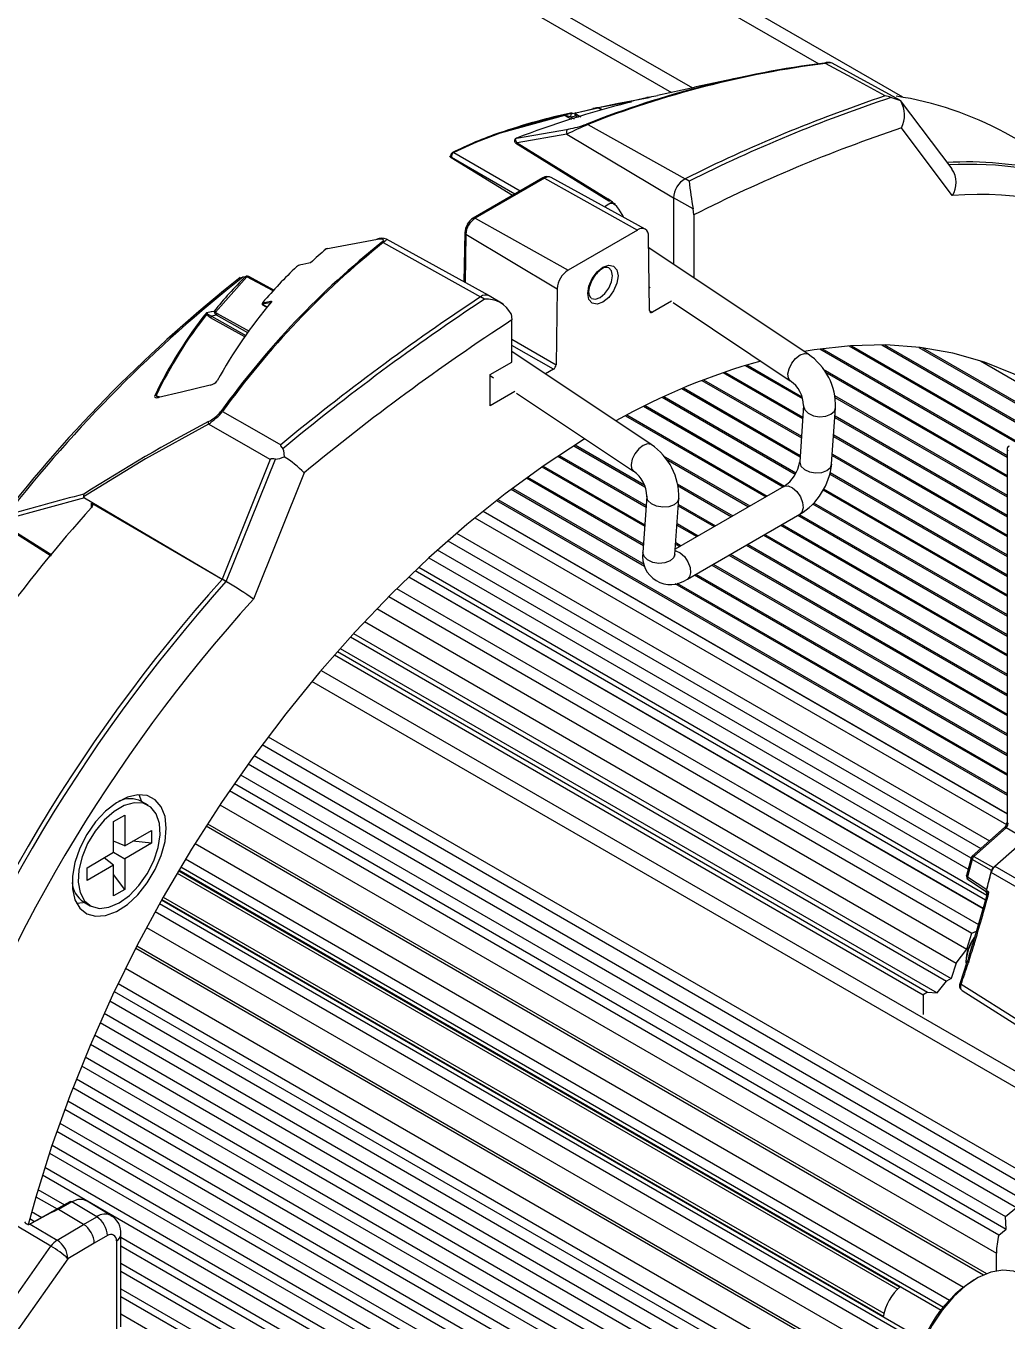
# Model space of a CAD drawing. Extents: x 6 to 134, y 1 to 99.
# Drawn here: x 29.47 to 33.3, y 72.16 to 77.21 of the extents above; entities that cross this region are included whole.
import ezdxf

# ---------------------------------------------------------------- set-up
doc = ezdxf.new("R2010")
doc.units = 0
doc.header["$MEASUREMENT"] = 0
doc.layers.add('OBJECT', color=7, linetype='CONTINUOUS')

msp = doc.modelspace()

# ---------------------------------------------------------------- linework, layer by layer
at = {"layer": 'OBJECT'}
for p, q in [((22.5858, 82.8228), (32.5613, 77.0641)), ((32.8891, 76.934), (22.6573, 82.8407)), ((22.1724, 82.6191), (31.9868, 76.9533)), ((22.2589, 82.6341), (32.0689, 76.9709)), ((32.8772, 76.9234), (32.6136, 77.0676)), ((32.2734, 77.0149), (32.076, 76.9735)), ((32.0762, 76.9724), (31.9325, 76.9416)), ((31.8285, 76.9168), (31.7008, 76.8923)), ((31.7151, 76.8846), (31.7049, 76.8903)), ((31.717, 76.8852), (31.7074, 76.8905)), ((31.8236, 76.9147), (31.815, 76.9125)), ((32.877, 76.923), (32.8805, 76.9204)), ((33.0806, 76.6544), (32.8799, 76.9213)), ((31.5696, 76.8625), (31.3186, 76.7938)), ((31.5972, 76.8472), (31.5696, 76.8625)), ((31.6133, 76.861), (31.5939, 76.8571)), ((31.5939, 76.8571), (31.6064, 76.8501)), ((31.6232, 76.8554), (31.6133, 76.861)), ((31.6168, 76.8672), (31.6325, 76.8584)), ((31.2987, 76.7886), (31.2813, 76.7828)), ((31.5784, 76.7901), (31.3848, 76.7564)), ((31.5784, 76.7901), (31.9945, 76.5413)), ((31.6595, 76.8278), (32.04, 76.6164)), ((33.0818, 76.5508), (32.8836, 76.8145)), ((33.7908, 76.5186), (33.2875, 76.795)), ((31.3794, 76.774), (31.3805, 76.7744)), ((31.3799, 76.7545), (31.7416, 76.5308)), ((31.3816, 76.775), (31.3805, 76.7744)), ((31.3811, 76.7748), (31.3816, 76.775)), ((31.3848, 76.7564), (31.7387, 76.5375)), ((31.1283, 76.7143), (31.1239, 76.7055)), ((31.3657, 76.5509), (31.1276, 76.6975)), ((31.3752, 76.5564), (31.1284, 76.6988)), ((31.1373, 76.7184), (31.1371, 76.7183)), ((31.1371, 76.7183), (31.3964, 76.5686)), ((31.4842, 76.6193), (31.2129, 76.4627)), ((31.4915, 76.6186), (31.2202, 76.462)), ((31.4915, 76.6186), (31.8544, 76.4164)), ((31.8841, 76.4196), (31.5167, 76.6213)), ((32.0552, 76.6073), (32.04, 76.6164)), ((32.0708, 76.4988), (31.9945, 76.5413)), ((31.9945, 76.5413), (31.9945, 76.2825)), ((31.7415, 76.5172), (31.728, 76.508)), ((31.757, 76.5262), (31.7415, 76.5172)), ((32.0737, 76.4755), (32.0708, 76.4988)), ((31.2202, 76.462), (31.5831, 76.2598)), ((32.0737, 76.4755), (32.0737, 76.2297)), ((30.8392, 76.38), (30.6387, 76.3423)), ((31.2746, 76.1608), (30.8746, 76.3804)), ((31.1799, 76.4063), (31.177, 76.2144)), ((31.1841, 76.4002), (31.1813, 76.212)), ((31.1841, 76.4002), (31.5407, 76.1872)), ((31.8544, 76.4164), (31.5831, 76.2598)), ((31.9013, 76.102), (31.8968, 76.3928)), ((30.6358, 76.3408), (30.6387, 76.3423)), ((30.8625, 76.3677), (31.242, 76.1557)), ((32.5192, 75.9325), (31.8975, 76.3472)), ((30.3305, 76.2338), (30.2078, 76.0966)), ((30.3233, 76.2341), (30.3141, 76.2323)), ((30.4326, 76.1789), (30.3305, 76.2338)), ((30.4356, 76.1821), (30.3377, 76.2347)), ((31.5407, 76.1872), (31.5363, 75.8912)), ((31.8999, 76.1954), (31.9038, 76.1928)), ((30.3909, 76.1269), (30.4105, 76.1152)), ((31.2573, 76.1466), (31.242, 76.1557)), ((31.3297, 76.1274), (31.2754, 76.1603)), ((31.987, 76.1394), (31.9119, 76.096)), ((31.9932, 76.1331), (32.4498, 75.8285)), ((30.2114, 76.0842), (30.1918, 76.0804)), ((30.1918, 76.0804), (30.3264, 76.0055)), ((30.3343, 76.0158), (30.2114, 76.0842)), ((30.2149, 76.0904), (30.3386, 76.0214)), ((30.3918, 76.1247), (30.4096, 76.1141)), ((31.3611, 76.0891), (31.3639, 76.0657)), ((31.9013, 76.1017), (31.9119, 76.096)), ((30.3221, 75.9998), (30.1884, 76.0743)), ((31.3639, 75.9013), (31.3639, 76.0657)), ((31.3639, 75.9907), (31.5363, 75.8912)), ((31.5257, 75.8731), (31.3639, 75.9664)), ((31.9075, 75.5794), (31.3639, 75.9421)), ((32.5646, 75.9526), (33.2954, 75.5308)), ((32.5734, 75.9538), (33.2954, 75.537)), ((32.6783, 75.9646), (33.329, 75.589)), ((32.688, 75.9653), (33.3349, 75.5918)), ((32.8063, 75.9683), (33.4288, 75.6089)), ((32.8175, 75.9681), (33.4288, 75.6152)), ((32.9517, 75.9587), (33.4257, 75.6851)), ((32.9654, 75.957), (33.4171, 75.6962)), ((31.279, 75.8523), (31.3639, 75.9013)), ((32.2735, 75.888), (32.4974, 75.7587)), ((32.2806, 75.8901), (32.4953, 75.7662)), ((33.1916, 75.9061), (33.3833, 75.7954)), ((31.279, 75.7307), (31.279, 75.8523)), ((31.279, 75.8484), (31.2921, 75.8397)), ((31.5257, 75.8731), (31.4944, 75.855)), ((32.1053, 75.83), (32.493, 75.6061)), ((32.1117, 75.8325), (32.4934, 75.6122)), ((32.1874, 75.8601), (32.4982, 75.6807)), ((32.1942, 75.8625), (32.4987, 75.6867)), ((32.5785, 75.8733), (33.2954, 75.4595)), ((32.5845, 75.8636), (33.2954, 75.4532)), ((31.3753, 75.7863), (31.279, 75.7307)), ((31.3815, 75.78), (31.8382, 75.4754)), ((32.0265, 75.7979), (32.4878, 75.5316)), ((32.0327, 75.8005), (32.4882, 75.5376)), ((29.9768, 75.7715), (29.9883, 75.7653)), ((29.9886, 75.7652), (29.9904, 75.7642)), ((31.8775, 75.7288), (32.4215, 75.4147)), ((31.8833, 75.7317), (32.4268, 75.4179)), ((31.9507, 75.7641), (32.4691, 75.4648)), ((31.9567, 75.7669), (32.4719, 75.4694)), ((32.5018, 75.7314), (32.4864, 75.5123)), ((32.6111, 75.5036), (32.6265, 75.7227)), ((32.6223, 75.7704), (33.2954, 75.3819)), ((32.6236, 75.7635), (33.2954, 75.3756)), ((31.8066, 75.6921), (32.3543, 75.3759)), ((31.8123, 75.6951), (32.3597, 75.379)), ((32.6239, 75.6857), (33.2954, 75.2981)), ((32.6243, 75.6917), (33.2954, 75.3043)), ((31.6061, 75.5751), (31.8829, 75.4153)), ((31.6113, 75.5784), (31.8788, 75.424)), ((32.6187, 75.6112), (33.2954, 75.2205)), ((32.6191, 75.6172), (33.2954, 75.2267)), ((30.4216, 75.5213), (30.2335, 75.054)), ((30.249, 75.0453), (30.4414, 75.5232)), ((31.5428, 75.5341), (31.8871, 75.3353)), ((31.5478, 75.5375), (31.8875, 75.3413)), ((31.9542, 75.5356), (32.2926, 75.3403)), ((31.9652, 75.523), (32.2872, 75.3371)), ((32.6134, 75.5366), (33.2954, 75.1429)), ((32.6139, 75.5426), (33.2954, 75.1492)), ((33.2954, 75.5609), (33.2954, 74.107)), ((31.481, 75.4922), (31.8819, 75.2608)), ((31.4859, 75.4957), (31.8823, 75.2668)), ((32.6051, 75.4701), (33.2954, 75.0716)), ((30.554, 75.4696), (30.3557, 74.977)), ((31.4206, 75.4495), (31.8767, 75.1862)), ((31.4254, 75.453), (31.8771, 75.1922)), ((32.0091, 75.4263), (32.2254, 75.3015)), ((32.0103, 75.4194), (32.22, 75.2983)), ((32.6034, 75.4648), (33.2954, 75.0653)), ((29.6975, 75.3713), (29.3926, 75.2892)), ((29.6975, 75.3713), (30.2335, 75.054)), ((31.3616, 75.406), (31.8814, 75.1059)), ((31.3663, 75.4095), (31.8798, 75.1131)), ((31.8901, 75.3783), (31.8748, 75.1592)), ((31.9995, 75.1505), (32.0148, 75.3696)), ((32.4242, 75.4162), (32.001, 75.1719)), ((32.5769, 75.4026), (33.2954, 74.9878)), ((32.5795, 75.4073), (33.2954, 74.994)), ((29.7244, 75.3343), (29.7244, 75.3516)), ((31.2511, 75.3198), (33.2954, 74.1396)), ((31.2517, 75.3203), (33.2954, 74.1405)), ((31.3039, 75.3618), (33.2954, 74.2121)), ((31.3085, 75.3654), (33.2954, 74.2183)), ((32.0128, 75.3404), (32.1528, 75.2596)), ((32.0132, 75.3464), (32.1582, 75.2627)), ((32.5365, 75.3483), (33.2954, 74.9102)), ((32.5407, 75.3522), (33.2954, 74.9165)), ((29.3708, 75.2705), (29.5673, 75.1458)), ((29.372, 75.2748), (29.5701, 75.1492)), ((31.2199, 75.2944), (33.2931, 74.0975)), ((32.008, 75.2718), (32.091, 75.2239)), ((32.0483, 75.0549), (32.4867, 75.308)), ((32.4176, 75.2681), (33.2954, 74.7613)), ((32.4793, 75.3037), (33.2954, 74.8326)), ((32.4848, 75.3069), (33.2954, 74.8389)), ((31.1484, 75.2341), (33.2269, 74.0342)), ((32.0076, 75.2658), (32.0856, 75.2208)), ((32.345, 75.2262), (33.2954, 74.6775)), ((32.3504, 75.2293), (33.2954, 74.6837)), ((32.4122, 75.265), (33.2954, 74.7551)), ((33.1547, 73.9667), (31.0736, 75.1682)), ((31.1144, 75.2045), (33.1933, 74.0044)), ((32.0023, 75.1913), (32.0184, 75.182)), ((32.0028, 75.1973), (32.0238, 75.1851)), ((32.2778, 75.1874), (33.2954, 74.5999)), ((32.2832, 75.1905), (33.2954, 74.6062)), ((31.0406, 75.1382), (33.1437, 73.9241)), ((32.2106, 75.1486), (33.2954, 74.5223)), ((32.216, 75.1517), (33.2954, 74.5286)), ((30.9871, 75.0882), (33.2112, 73.8043)), ((31.0008, 75.1011), (33.2161, 73.8222)), ((32.0762, 75.071), (33.2954, 74.3672)), ((32.0816, 75.0742), (33.2954, 74.3735)), ((32.1434, 75.1098), (33.2954, 74.4448)), ((32.1488, 75.1129), (33.2954, 74.451)), ((30.2488, 75.0449), (30.2335, 75.054)), ((30.249, 75.0453), (30.2335, 75.054)), ((30.2528, 75.0429), (30.2335, 75.054)), ((30.2488, 75.0449), (30.2528, 75.0429)), ((30.2528, 75.0429), (30.2534, 75.0424)), ((30.9144, 75.0176), (33.1837, 73.7075)), ((30.9618, 75.064), (33.2019, 73.7708)), ((30.962, 75.0641), (33.2019, 73.7711)), ((32.0001, 75.0374), (33.2954, 74.2896)), ((32.0078, 75.0392), (33.2954, 74.2959)), ((30.8832, 74.9864), (33.1576, 73.6735)), ((30.8835, 74.9867), (33.1578, 73.6738)), ((30.8376, 74.9399), (33.1381, 73.6118)), ((30.7893, 74.8891), (33.0973, 73.5567)), ((30.7339, 74.8291), (33.0593, 73.4867)), ((30.7459, 74.8423), (33.0767, 73.4967)), ((30.6836, 74.7729), (32.9854, 73.444)), ((30.6941, 74.7848), (33.0224, 73.4407)), ((30.6717, 74.7593), (32.9678, 73.4338)), ((30.6195, 74.6989), (33.5034, 73.0341)), ((33.4672, 72.9913), (30.5835, 74.656)), ((30.3899, 74.4094), (33.3699, 72.6891)), ((30.413, 74.4403), (33.365, 72.7361)), ((30.3584, 74.3663), (33.3278, 72.6521)), ((30.3352, 74.3341), (33.3316, 72.6043)), ((30.2815, 74.2577), (33.2918, 72.5199)), ((30.3049, 74.2913), (33.2892, 72.5685)), ((29.9211, 74.1865), (29.9103, 74.2141)), ((33.2633, 72.4967), (30.262, 74.2293)), ((29.9452, 74.1726), (29.9192, 74.1876)), ((30.2251, 74.1744), (33.254, 72.4258)), ((29.8106, 74.1094), (29.8538, 74.1343)), ((29.8106, 73.9893), (29.8106, 74.1094)), ((29.8538, 74.1343), (29.8538, 74.0142)), ((29.8538, 74.0142), (29.9577, 74.0742)), ((29.9577, 74.0742), (29.9577, 74.0244)), ((30.1713, 74.0921), (33.204, 72.3413)), ((30.1766, 74.1003), (33.2153, 72.346)), ((33.2848, 74.0855), (33.1593, 73.9743)), ((33.2916, 74.0848), (33.1662, 73.9736)), ((33.3669, 74.0406), (33.2916, 74.0848)), ((29.8538, 74.0142), (29.8106, 74.0322)), ((29.9577, 74.0244), (29.8538, 73.9644)), ((29.9577, 74.0244), (29.8857, 74.0326)), ((30.1282, 74.0236), (33.1252, 72.2935)), ((33.2478, 73.9348), (33.3668, 74.0403)), ((29.7067, 73.9293), (29.8106, 73.9893)), ((29.8106, 73.9395), (29.7735, 73.9679)), ((29.8106, 73.9893), (29.8538, 73.9644)), ((29.8538, 73.9644), (29.8538, 73.8444)), ((30.0912, 73.9633), (33.071, 72.2431)), ((33.1548, 73.9669), (33.1373, 73.8994)), ((33.1589, 73.9616), (33.1414, 73.8941)), ((33.2349, 73.918), (33.1589, 73.9616)), ((33.1662, 73.9736), (33.2421, 73.9299)), ((29.8106, 73.9395), (29.7067, 73.8795)), ((29.7067, 73.8795), (29.7067, 73.9293)), ((29.8106, 73.8195), (29.8106, 73.9395)), ((30.0583, 73.9082), (32.8689, 72.2856)), ((30.0639, 73.9176), (32.8774, 72.2934)), ((30.0655, 73.9204), (33.0386, 72.2041)), ((30.073, 73.933), (33.0477, 72.2158)), ((33.2158, 73.8437), (33.235, 73.9179)), ((33.235, 73.9179), (33.2349, 73.918)), ((33.2421, 73.9299), (33.2475, 73.9346)), ((33.2423, 73.9299), (33.2477, 73.9347)), ((33.2477, 73.9347), (33.2475, 73.9346)), ((29.8538, 73.8444), (29.8106, 73.9027)), ((33.1414, 73.8941), (33.2158, 73.8437)), ((33.1434, 73.8832), (33.2107, 73.8376)), ((29.8538, 73.8444), (29.8106, 73.8195)), ((29.9989, 73.805), (32.8124, 72.1808)), ((30.0043, 73.8146), (32.8149, 72.1921)), ((33.2153, 73.8414), (33.222, 73.8361)), ((29.6932, 73.7962), (29.7192, 73.7811)), ((29.973, 73.7585), (32.9527, 72.0383)), ((29.9901, 73.7894), (32.9648, 72.0722)), ((32.9703, 72.0859), (29.9973, 73.8022)), ((29.9392, 73.6964), (32.9362, 71.9663)), ((33.1381, 73.6118), (33.1576, 73.6735)), ((33.1578, 73.6738), (33.1762, 73.6821)), ((29.8971, 73.6161), (32.9356, 71.862)), ((29.9016, 73.6248), (32.9341, 71.8741)), ((33.0973, 73.5567), (33.1381, 73.6118)), ((33.0973, 73.5567), (33.0767, 73.4967)), ((33.1386, 73.5608), (33.112, 73.4804)), ((33.1351, 73.5612), (33.1354, 73.5534)), ((33.1386, 73.5608), (33.1387, 73.5609)), ((33.1424, 73.5678), (33.139, 73.5608)), ((29.8572, 73.5371), (32.886, 71.7885)), ((29.8281, 73.4776), (32.8293, 71.745)), ((33.0224, 73.4407), (33.0593, 73.4867)), ((33.0767, 73.4967), (33.0593, 73.4867)), ((33.12, 73.4501), (33.617, 73.1363)), ((29.7958, 73.4095), (32.7801, 71.6867)), ((29.8133, 73.4465), (32.8235, 71.7087)), ((32.9854, 73.444), (32.9678, 73.4338)), ((32.9678, 73.4338), (32.9678, 73.3573)), ((32.9854, 73.444), (33.0224, 73.4407)), ((29.774, 73.3619), (32.7703, 71.6321)), ((29.7576, 73.3256), (32.727, 71.6114)), ((29.7361, 73.2768), (32.716, 71.5565)), ((29.7209, 73.2414), (32.6728, 71.5372)), ((29.6856, 73.1568), (32.6178, 71.4641)), ((29.6999, 73.1914), (32.6608, 71.482)), ((29.6651, 73.1056), (32.5893, 71.4176)), ((29.6519, 73.072), (32.5618, 71.3922)), ((29.6319, 73.0197), (32.5321, 71.3455)), ((29.6198, 72.987), (32.5049, 71.3214)), ((29.5892, 72.9018), (32.4472, 71.2519)), ((29.6004, 72.9335), (32.474, 71.2746)), ((29.5704, 72.8472), (32.4151, 71.205)), ((29.5659, 72.4534), (28.9357, 72.8256)), ((29.5602, 72.8165), (32.3886, 71.1837)), ((29.5421, 72.7609), (32.3554, 71.1368)), ((29.5328, 72.7312), (32.3294, 71.1168)), ((29.5071, 72.6459), (29.5897, 72.5983)), ((29.5155, 72.6745), (29.6191, 72.6147)), ((29.6403, 72.6264), (29.4839, 72.5393)), ((29.6478, 72.6255), (29.5953, 72.5963)), ((29.693, 72.5379), (29.5953, 72.5963)), ((29.7446, 72.5676), (29.6478, 72.6255)), ((29.7077, 72.6286), (29.6908, 72.6353)), ((29.8, 72.5727), (29.7077, 72.6286)), ((33.2892, 72.5685), (33.3316, 72.6043)), ((29.4831, 72.5607), (29.5024, 72.5496)), ((29.486, 72.5399), (29.4845, 72.5392)), ((29.4906, 72.5881), (29.5303, 72.5652)), ((29.693, 72.5379), (29.7446, 72.5676)), ((33.2918, 72.5199), (33.2892, 72.5685)), ((29.4841, 72.5394), (29.4839, 72.5393)), ((29.4845, 72.5392), (29.5902, 72.4768)), ((29.5902, 72.4768), (29.693, 72.5379)), ((29.7863, 72.4946), (29.735, 72.465)), ((29.8389, 72.1381), (29.8389, 72.4989)), ((33.2633, 72.4967), (33.2918, 72.5199)), ((29.3638, 72.1672), (29.5659, 72.4534)), ((29.735, 72.465), (29.6325, 72.4041)), ((29.8213, 72.4744), (29.8213, 72.1308)), ((29.8389, 72.4878), (32.2949, 71.0699)), ((29.8389, 72.4544), (32.2694, 71.0513)), ((29.6325, 72.4041), (29.4305, 72.1179)), ((33.254, 72.3572), (33.254, 72.4258)), ((29.8389, 72.3871), (32.2337, 71.0045)), ((29.8389, 72.3553), (32.2087, 70.9873)), ((29.8389, 72.2874), (32.1719, 70.9406)), ((29.8389, 72.2574), (32.1474, 70.9247)), ((29.8389, 72.1889), (32.1093, 70.8782))]:
    msp.add_line(p, q, dxfattribs=at)
at = {"layer": 'OBJECT', "flags": 128}
for points in [[(32.8192, 76.9393), (32.6906, 77.0097), (32.5872, 77.0662)], [(31.9022, 76.935), (31.8905, 76.9326), (31.8889, 76.9323)], [(31.6127, 76.8737), (31.6519, 76.8831), (31.6939, 76.8928)], [(31.6998, 76.8921), (31.654, 76.8816), (31.6129, 76.8718)], [(31.6939, 76.8928), (31.6821, 76.8904), (31.6799, 76.8899)], [(31.7049, 76.8903), (31.7008, 76.8919), (31.6998, 76.8921)], [(31.7009, 76.8948), (31.7734, 76.9101), (31.8997, 76.9334)], [(31.8072, 76.9119), (31.8059, 76.9114), (31.8029, 76.9093)], [(31.8889, 76.9323), (31.8386, 76.9201), (31.81, 76.9129)], [(31.81, 76.9129), (31.8217, 76.9152), (31.8233, 76.9155)], [(31.8207, 76.9141), (31.8217, 76.9148), (31.8233, 76.9155)], [(31.8233, 76.9155), (31.8281, 76.9164), (31.8281, 76.9164)], [(31.8281, 76.9159), (31.826, 76.9153), (31.8236, 76.9147)], [(31.8281, 76.9164), (31.8296, 76.9166), (31.8299, 76.9165)], [(31.8299, 76.9165), (31.8293, 76.9163), (31.8281, 76.9159)], [(32.8805, 76.9204), (32.8577, 76.9282), (32.8459, 76.9317), (32.8426, 76.9328)], [(31.5987, 76.8709), (31.6104, 76.8733), (31.6127, 76.8737)], [(31.6129, 76.8718), (31.6129, 76.8717), (31.6131, 76.8705), (31.6138, 76.8694), (31.6168, 76.8672)], [(31.3186, 76.7938), (31.2253, 76.759), (31.1373, 76.7184)], [(31.3816, 76.775), (31.4499, 76.7869), (31.5845, 76.8103)], [(31.3805, 76.7744), (31.3793, 76.7736), (31.3783, 76.7726), (31.3774, 76.7709), (31.3773, 76.7666), (31.3801, 76.7611), (31.3818, 76.7592), (31.3828, 76.7581), (31.3835, 76.7575), (31.384, 76.7571), (31.3843, 76.7568), (31.3845, 76.7567), (31.3847, 76.7565), (31.3848, 76.7564)], [(31.3816, 76.775), (31.3802, 76.7744), (31.3795, 76.7739)], [(31.1276, 76.6975), (31.1241, 76.7004), (31.1225, 76.7036), (31.1229, 76.7059)], [(31.1284, 76.6988), (31.1282, 76.6984), (31.1276, 76.6975)], [(31.1324, 76.7186), (31.1308, 76.7178), (31.1279, 76.7147)], [(31.1326, 76.719), (31.1323, 76.7187), (31.1322, 76.7186)], [(31.1902, 76.4392), (31.1827, 76.4228), (31.1799, 76.4063)], [(30.8565, 76.3687), (30.8573, 76.3693), (30.8607, 76.3726), (30.8626, 76.3758), (30.8618, 76.3792), (30.8562, 76.3813), (30.8392, 76.38)], [(30.8743, 76.3799), (30.8752, 76.3799), (30.8732, 76.3767), (30.8692, 76.373), (30.8638, 76.3687), (30.8625, 76.3677)], [(30.6428, 76.3442), (30.6408, 76.3436), (30.6387, 76.3423)], [(30.5785, 76.2879), (30.5725, 76.2868), (30.5485, 76.2821), (30.5401, 76.2805)], [(31.7188, 76.2716), (31.7414, 76.2795), (31.7606, 76.2758), (31.7734, 76.261), (31.7779, 76.2375), (31.7734, 76.2088), (31.7606, 76.1793), (31.7414, 76.1534), (31.7188, 76.1352), (31.6962, 76.1273), (31.677, 76.131), (31.6642, 76.1458), (31.6597, 76.1693), (31.6642, 76.198), (31.677, 76.2275), (31.6962, 76.2534), (31.7188, 76.2716)], [(30.3141, 76.2323), (30.2991, 76.2265), (30.2957, 76.2233)], [(30.3233, 76.2341), (30.3255, 76.2355), (30.3278, 76.2362)], [(31.708, 76.1537), (31.7265, 76.1686), (31.7423, 76.1898), (31.7528, 76.2141), (31.7565, 76.2376), (31.7528, 76.2569), (31.7425, 76.2689)], [(31.6748, 76.1504), (31.6721, 76.1514), (31.6661, 76.1612), (31.6641, 76.1767), (31.6674, 76.1977), (31.6764, 76.2207), (31.6771, 76.2218)], [(30.3906, 76.1322), (30.3908, 76.1324), (30.3918, 76.133)], [(30.4226, 76.133), (30.406, 76.1298), (30.3909, 76.1269)], [(30.3918, 76.133), (30.3977, 76.1341), (30.4236, 76.1391)], [(30.4236, 76.1391), (30.4256, 76.1392), (30.4266, 76.1384), (30.4263, 76.136), (30.4263, 76.1359)], [(30.4263, 76.1359), (30.4256, 76.1357), (30.4245, 76.1349)], [(31.6746, 76.1498), (31.6894, 76.1472), (31.708, 76.1537)], [(30.1884, 76.0743), (30.1765, 76.0835), (30.1735, 76.088)], [(30.1738, 76.0946), (30.1914, 76.0981), (30.1922, 76.0982), (30.2033, 76.1004)], [(30.1738, 76.0946), (30.1738, 76.0946), (30.1772, 76.0901)], [(30.1772, 76.0901), (30.1804, 76.0868), (30.1918, 76.0804)], [(30.2078, 76.0966), (30.2089, 76.095), (30.2149, 76.0904)], [(32.4497, 75.8286), (32.4423, 75.8382), (32.4403, 75.855), (32.445, 75.8756), (32.4557, 75.897), (32.4707, 75.9159), (32.4879, 75.9294), (32.5046, 75.9354), (32.5182, 75.9331), (32.5192, 75.9325)], [(34.1053, 74.2651), (34.1004, 74.4389), (34.0857, 74.6062), (34.0613, 74.7665), (34.0272, 74.9191), (33.9837, 75.0633), (33.9308, 75.1986), (33.8689, 75.3244), (33.7982, 75.4402), (33.7189, 75.5454), (33.6313, 75.6398), (33.536, 75.7229), (33.4331, 75.7943), (33.3232, 75.8537), (33.2067, 75.901), (33.0841, 75.9359), (32.9559, 75.9582), (32.8226, 75.968), (32.6848, 75.9651), (32.543, 75.9495), (32.5034, 75.943)], [(30.1876, 75.8112), (30.0752, 75.7846), (29.986, 75.7631)], [(29.971, 75.7706), (29.9709, 75.7705), (29.9701, 75.7674), (29.9709, 75.7648), (29.9759, 75.7623), (29.986, 75.7631)], [(29.9898, 75.7657), (29.9867, 75.7649), (29.9832, 75.7649), (29.9834, 75.7648)], [(32.5018, 75.7314), (32.5017, 75.7298), (32.5064, 75.7147), (32.5199, 75.7015), (32.5402, 75.6922), (32.564, 75.6882), (32.5879, 75.6901), (32.6082, 75.6977), (32.6218, 75.7097), (32.6265, 75.7227)], [(30.2358, 75.7087), (30.3584, 75.6386), (30.4628, 75.5789)], [(30.18, 75.6595), (29.935, 75.5237), (29.6933, 75.3764)], [(30.4216, 75.5213), (30.3106, 75.5848), (30.18, 75.6595)], [(31.6488, 75.6017), (31.6423, 75.5977), (31.4896, 75.4982), (31.3379, 75.388), (31.1877, 75.2676), (31.0398, 75.1374), (30.8946, 74.9979), (30.7528, 74.8497), (30.6149, 74.6935), (30.4816, 74.5299), (30.3534, 74.3595), (30.2308, 74.183), (30.1143, 74.0013), (30.0044, 73.8149), (29.9016, 73.6248), (29.8062, 73.4316), (29.7187, 73.2362), (29.6394, 73.0394), (29.5686, 72.8419), (29.5067, 72.6446), (29.4766, 72.5369)], [(30.4628, 75.5789), (30.4621, 75.5781), (30.4617, 75.5769), (30.4619, 75.5748), (30.466, 75.5677), (30.4699, 75.5631)], [(31.9075, 75.5794), (31.9065, 75.58), (31.8929, 75.5824), (31.8763, 75.5763), (31.8591, 75.5628), (31.844, 75.5439), (31.8333, 75.5226), (31.8286, 75.5019), (31.8307, 75.4851), (31.8378, 75.4757)], [(30.4414, 75.5232), (30.4348, 75.5242), (30.4304, 75.5245), (30.4272, 75.5244), (30.424, 75.5236), (30.4228, 75.5229), (30.4219, 75.522), (30.4216, 75.5213)], [(30.4699, 75.5631), (30.4729, 75.556), (30.4758, 75.5322)], [(32.4864, 75.5123), (32.4864, 75.5107), (32.4911, 75.4956), (32.5046, 75.4825), (32.5248, 75.4731), (32.5487, 75.4691), (32.5726, 75.471), (32.5928, 75.4786), (32.6064, 75.4906), (32.6111, 75.5036)], [(32.0148, 75.3696), (32.0101, 75.3566), (31.9965, 75.3446), (31.9763, 75.337), (31.9524, 75.3351), (31.9285, 75.3391), (31.9083, 75.3484), (31.8948, 75.3616), (31.8901, 75.3767), (31.8902, 75.3789)], [(32.4242, 75.4162), (32.4267, 75.4175), (32.4417, 75.4185), (32.4589, 75.411), (32.4755, 75.396), (32.489, 75.3759), (32.4975, 75.3537), (32.4995, 75.3327), (32.4948, 75.3162), (32.4867, 75.308)], [(29.7244, 75.3516), (29.7271, 75.3492), (29.7285, 75.3459), (29.7284, 75.3421), (29.7269, 75.3378), (29.7242, 75.3341)], [(29.7244, 75.3516), (29.7347, 75.3456), (30.2335, 75.054)], [(31.9995, 75.1505), (31.9948, 75.1375), (31.9812, 75.1255), (31.9609, 75.118), (31.937, 75.116), (31.9132, 75.1201), (31.8929, 75.1294), (31.8794, 75.1425), (31.8747, 75.1576), (31.8748, 75.1592)], [(31.9994, 75.1448), (31.9995, 75.1446), (31.9995, 75.1505)], [(32.0006, 75.1659), (32.0033, 75.1655), (32.0205, 75.1579), (32.0371, 75.143), (32.0506, 75.1228), (32.0591, 75.1006), (32.0611, 75.0796), (32.0564, 75.0632), (32.0483, 75.0549)], [(30.0161, 74.083), (30.0111, 74.1291), (29.9965, 74.167), (29.9731, 74.1946), (29.942, 74.2105), (29.905, 74.2138), (29.8641, 74.2044), (29.8215, 74.1826), (29.7795, 74.1498), (29.7403, 74.1077), (29.7061, 74.0585), (29.6786, 74.0049), (29.6595, 73.9497), (29.6496, 73.8961), (29.6496, 73.8468), (29.6595, 73.8045), (29.6786, 73.7715), (29.7061, 73.7496), (29.7403, 73.7399), (29.7795, 73.743), (29.8215, 73.7588), (29.8641, 73.7862), (29.905, 73.824), (29.942, 73.87), (29.9731, 73.9217), (29.9965, 73.9764), (30.0111, 74.0312), (30.0161, 74.083)], [(29.8322, 73.7923), (29.872, 73.8211), (29.9092, 73.8596), (29.9416, 73.9055), (29.9671, 73.9559), (29.9842, 74.0076), (29.9917, 74.0574), (29.9892, 74.1021), (29.9768, 74.1389), (29.9553, 74.1656), (29.9261, 74.1804), (29.891, 74.1824), (29.8522, 74.1715), (29.8122, 74.1484), (29.7734, 74.1145), (29.7383, 74.0719), (29.7091, 74.0234), (29.6876, 73.972), (29.6752, 73.9208), (29.6727, 73.8732), (29.6802, 73.8321), (29.6973, 73.8001), (29.7228, 73.7792), (29.7552, 73.7707), (29.7925, 73.7752), (29.8322, 73.7923)], [(33.1589, 73.9616), (33.1572, 73.9628), (33.1558, 73.964), (33.155, 73.9652), (33.1547, 73.9663), (33.1548, 73.9669)], [(33.1662, 73.9736), (33.1642, 73.9745), (33.1625, 73.975), (33.161, 73.975), (33.1598, 73.9746), (33.1593, 73.9743)], [(33.9563, 73.4939), (33.8961, 73.5286), (33.2332, 73.9106)], [(33.2475, 73.9346), (33.2477, 73.9347), (33.2478, 73.9348)], [(33.2478, 73.9348), (33.2479, 73.9347), (33.7732, 73.6321), (33.9627, 73.5229)], [(33.1414, 73.8941), (33.1397, 73.8953), (33.1384, 73.8965), (33.1375, 73.8977), (33.1372, 73.8988), (33.1373, 73.8994)], [(33.2162, 73.8227), (33.1923, 73.7362), (33.1623, 73.6355)], [(33.2107, 73.8376), (33.2108, 73.8375), (33.2133, 73.8371), (33.2198, 73.8365), (33.222, 73.8361)], [(33.2247, 73.8322), (33.2246, 73.8323), (33.2243, 73.8325), (33.2239, 73.8325), (33.2228, 73.8321), (33.2213, 73.8307), (33.2172, 73.8247), (33.2166, 73.8226)], [(29.6658, 73.7906), (29.6911, 73.7941), (29.6951, 73.7951)], [(33.1667, 73.6305), (33.1649, 73.6317), (33.1635, 73.6328), (33.1626, 73.6339), (33.1622, 73.6349), (33.1623, 73.6355)], [(33.1431, 73.5558), (33.1413, 73.557), (33.1399, 73.5582), (33.139, 73.5592), (33.1386, 73.5602), (33.1386, 73.5608)], [(33.112, 73.4804), (33.1119, 73.4799), (33.1123, 73.479), (33.1132, 73.4779), (33.1146, 73.4768), (33.1165, 73.4756)], [(33.1202, 73.4505), (33.1174, 73.4526), (33.1147, 73.4586), (33.1144, 73.4666), (33.1165, 73.4756)], [(33.1165, 73.4756), (33.1577, 73.4496), (33.3226, 73.3456), (33.6138, 73.1618)], [(29.6908, 72.6353), (29.671, 72.6346), (29.6478, 72.6255)], [(29.4845, 72.5392), (29.4812, 72.5383), (29.4776, 72.538), (29.4739, 72.5384), (29.4703, 72.5397), (29.4675, 72.5418), (29.4659, 72.5445), (29.466, 72.5473), (29.4662, 72.5477)], [(29.486, 72.5399), (29.4849, 72.5397), (29.4841, 72.5394)], [(29.476, 72.5382), (29.4739, 72.5384), (29.4721, 72.5389), (29.4711, 72.5394), (29.4706, 72.5397), (29.4706, 72.5397)], [(33.3459, 72.3453), (33.3208, 72.3555), (33.2783, 72.3601), (33.2316, 72.3517), (33.1826, 72.3308), (33.1334, 72.2981), (33.0859, 72.2551), (33.0421, 72.2034), (33.0038, 72.1453), (32.9726, 72.0831), (32.9497, 72.0193), (32.9362, 71.9566), (32.9326, 71.8977), (32.9389, 71.8448), (32.955, 71.8001), (32.9802, 71.7656), (33.0017, 71.7489)]]:
    msp.add_lwpolyline(points, dxfattribs=at)
at = {"layer": 'OBJECT'}
for centre, radius, start, end in [((33.0709, 73.2386), 3.86, 97.2644, 111.5292), ((33.0771, 73.2348), 3.8626, 97.2862, 111.5308), ((32.598, 77.0159), 0.0539, 73.3843, 106.4547), ((32.5837, 77.0628), 0.0049, 43.7639, 100.4383), ((32.603, 77.0078), 0.0604, 80.0454, 105.1708), ((31.6869, 77.9901), 1.0768, 281.5349, 283.1841), ((34.7322, 71.2206), 6.0301, 108.49601, 116.51729), ((32.82, 76.8964), 0.0429, 58.1927, 91.0639), ((32.6664, 75.6567), 1.2967, 61.3815, 81.2892), ((32.8697, 72.8366), 4.2101, 104.5069, 110.6982), ((31.6976, 76.879), 0.0142, 77.0055, 105.2144), ((31.6958, 76.8834), 0.00959, 65.6418, 101.8747), ((31.7009, 76.8917), 0.00119, 95.0995, 160.745), ((31.6973, 76.873), 0.0203, 57.9634, 79.9476), ((31.7063, 76.8882), 0.00254, 66.1139, 125.3237), ((31.8123, 76.9023), 0.0109, 102.5032, 117.9164), ((34.7443, 71.2186), 6.0224, 108.40731, 116.52065), ((32.783, 76.8645), 0.1123, 333.559, 29.8378), ((32.086, 74.5681), 2.3564, 101.92, 109.0702), ((32.6184, 72.5319), 4.4578, 103.6369, 106.9872), ((31.7676, 76.0314), 0.8564, 101.378, 103.518), ((31.5672, 76.8613), 0.00274, 26.6398, 84.1994), ((31.5573, 76.7508), 0.1124, 71.0437, 83.7445), ((31.6025, 76.8619), 0.00983, 112.7733, 208.9651), ((31.6191, 76.8686), 0.00955, 165.0131, 232.8109), ((31.6139, 76.8696), 0.00431, 106.1773, 159.9985), ((31.6125, 76.8665), 0.00527, 85.1763, 120.3621), ((31.6158, 76.8731), 0.00316, 169.2536, 205.7282), ((31.6208, 76.8608), 0.00756, 122.695, 178.4481), ((31.776, 75.4373), 1.4337, 108.7114, 116.6998), ((31.3159, 76.7919), 0.00335, 35.9252, 87.1905), ((31.5921, 76.797), 0.0153, 119.5115, 206.7072), ((32.2875, 75.3719), 1.5856, 113.3317, 116.5661), ((31.5164, 77.1985), 0.3942, 279.9526, 290.491), ((31.6551, 76.822), 0.00731, 52.8969, 95.847), ((34.7879, 71.1275), 5.9973, 108.51326, 116.90866), ((31.3848, 76.7643), 0.011, 119.1057, 243.6768), ((31.3688, 76.7905), 0.0377, 287.228, 295.1561), ((31.1399, 76.7071), 0.0142, 147.7195, 215.9764), ((31.1476, 76.702), 0.0194, 122.8375, 189.513), ((31.1342, 76.7144), 0.00485, 54.554, 113.3132), ((31.1346, 76.7155), 0.00402, 47.7052, 116.6366), ((33.1396, 75.3065), 1.3754, 59.5295, 93.3106), ((33.1491, 75.2437), 1.4287, 69.9403, 93.2268), ((33.0042, 76.601), 0.0925, 327.094, 34.8821), ((31.5016, 76.5956), 0.0294, 59.406, 126.3546), ((31.4873, 76.6125), 0.00743, 55.4054, 114.6266), ((31.5065, 76.5976), 0.0259, 66.7886, 125.468), ((32.0856, 76.5375), 0.0911, 120.0392, 177.6263), ((34.1621, 76.8553), 2.1215, 186.714, 189.6746), ((31.7461, 76.5367), 0.00741, 173.5958, 232.9748), ((31.745, 76.5375), 0.00752, 243.6666, 305.5224), ((33.1919, 75.2513), 1.3041, 28.5635, 94.8414), ((31.7542, 76.4918), 0.0285, 59.6184, 116.4819), ((31.2626, 76.3958), 0.0786, 122.6521, 176.7704), ((31.2395, 76.4141), 0.0554, 118.7803, 153.0609), ((31.216, 76.4559), 0.00743, 55.3962, 114.6335), ((30.8556, 76.3397), 0.0449, 64.8366, 114.8749), ((31.1872, 76.4069), 0.00736, 185.0128, 244.8769), ((31.871, 76.3963), 0.0261, 352.2851, 129.4362), ((32.9343, 73.7648), 3.3312, 128.5883, 144.298), ((32.9372, 73.7672), 3.3267, 128.5836, 144.2952), ((31.9074, 74.8776), 1.9378, 130.8999, 133.298), ((30.6456, 76.3294), 0.015, 100.666, 130.9271), ((30.858, 76.3588), 0.01, 63.3987, 98.7799), ((30.5453, 76.2474), 0.0335, 98.964, 129.1883), ((33.6821, 71.9476), 5.4549, 128.2619, 142.2434), ((33.7058, 71.9431), 5.4682, 128.3357, 142.0646), ((31.5029, 75.054), 1.6685, 134.9891, 141.1624), ((30.3265, 76.2225), 0.012, 70.9509, 105.5359), ((30.3306, 76.2215), 0.015, 61.7344, 100.9685), ((30.3348, 76.2279), 0.00741, 67.0205, 126.4082), ((31.8034, 74.9351), 1.8514, 133.7081, 139.6811), ((31.633, 76.182), 0.0924, 122.6526, 176.77), ((31.7708, 76.1765), 0.104, 121.9986, 154.1979), ((31.7319, 76.245), 0.0256, 66.1763, 129.3645), ((31.8576, 74.9234), 1.8759, 139.7303, 151.1542), ((30.3944, 76.129), 0.005, 139.7097, 239.144), ((30.3958, 76.1293), 0.00548, 136.9523, 205.5114), ((30.3933, 76.1266), 0.00245, 173.2737, 233.3985), ((30.4276, 76.1354), 0.00548, 136.8781, 205.5086), ((30.4283, 76.1296), 0.00663, 107.3424, 148.7817), ((36.29, 68.5214), 9.1523, 123.47362, 129.54599), ((36.31, 68.5058), 9.1603, 123.47549, 129.60866), ((31.2623, 76.1319), 0.0313, 65.285, 130.4232), ((31.2654, 76.039), 0.108, 27.638, 94.3248), ((31.482, 75.0504), 1.6739, 141.4016, 154.5133), ((31.4778, 75.0583), 1.6618, 141.7087, 154.5837), ((30.1938, 76.0905), 0.0205, 168.4488, 187.071), ((30.1727, 76.094), 0.00604, 278.0803, 319.4939), ((30.1843, 76.0806), 0.00757, 302.7253, 358.4488), ((30.2149, 76.0985), 0.0118, 170.7614, 201.1721), ((30.1958, 76.0868), 0.0155, 39.2905, 61.0413), ((30.2089, 76.0906), 0.00617, 100.6339, 143.8412), ((30.2235, 76.1011), 0.0208, 199.4712, 234.3151), ((30.219, 76.084), 0.00756, 122.7006, 178.4434), ((36.2901, 68.5246), 9.0076, 123.15457, 129.55466), ((32.3815, 75.7297), 0.2451, 358.3475, 55.8248), ((33.0276, 73.4278), 2.5728, 105.6286, 119.2853), ((30.1796, 75.8534), 0.0429, 280.6803, 324.3755), ((32.3816, 75.7296), 0.1201, 0.8834, 55.4415), ((29.9753, 75.7619), 0.00976, 80.6743, 116.0679), ((29.9865, 75.7747), 0.0102, 198.4213, 254.5747), ((29.9912, 75.759), 0.00671, 101.7454, 141.778), ((30.1165, 75.7975), 0.1433, 296.3125, 321.7604), ((30.0471, 75.8664), 0.2459, 302.7296, 320.1353), ((30.2323, 75.6971), 0.0122, 73.1769, 105.3914), ((33.2654, 69.8118), 6.6202, 117.77843, 122.64513), ((30.1935, 75.6643), 0.0143, 160.4532, 199.5138), ((31.7699, 75.3767), 0.2451, 358.3474, 55.8249), ((33.3104, 75.5609), 0.015, 119.9973, 180), ((30.4386, 75.6041), 0.0809, 271.9375, 297.3339), ((30.2252, 75.1392), 0.4661, 45.1491, 57.4817), ((33.3027, 75.5616), 0.00731, 185.0292, 243.5768), ((31.77, 75.3765), 0.1202, 0.884, 55.4411), ((32.3506, 75.5321), 0.1373, 302.4274, 351.7129), ((32.3532, 75.5303), 0.2594, 300.9902, 354.0868), ((34.1136, 58.4387), 17.5142, 104.61531, 105.636), ((29.7075, 75.38), 0.0146, 154.9018, 194.1288), ((29.7011, 75.3786), 0.0081, 195.6444, 243.626), ((34.1878, 71.3246), 5.9999, 138.06782, 143.76052), ((31.9833, 75.1433), 0.1097, 171.664, 306.2919), ((34.9475, 70.8321), 6.3282, 138.15237, 161.49175), ((34.9612, 70.8242), 6.3263, 138.15054, 161.48299), ((29.5761, 73.8703), 1.3538, 54.8376, 59.9771), ((34.941, 70.8351), 6.179, 137.90817, 160.95288), ((29.8742, 74.0992), 0.0992, 63.0367, 115.6343), ((33.2635, 74.1095), 0.032, 311.592, 355.6218), ((33.3027, 74.1077), 0.00731, 185.0292, 243.5768), ((33.2876, 74.0799), 0.00629, 50.443, 116.7141), ((33.1693, 73.9631), 0.015, 131.5636, 165.478), ((33.1818, 73.9559), 0.0236, 131.4898, 165.9818), ((28.1266, 75.1954), 5.2657, 345.1, 345.8779), ((33.2813, 73.8981), 0.0496, 132.5689, 165.4582), ((33.2578, 73.9122), 0.0236, 131.4921, 165.9796), ((33.2579, 73.9118), 0.0238, 130.8061, 164.9371), ((33.2318, 73.9111), 0.0215, 60.6531, 61.2165), ((29.7498, 73.8808), 0.1019, 185.1226, 236.2174), ((33.1518, 73.8956), 0.015, 165.478, 235.8569), ((33.1501, 73.89), 0.00959, 154.8188, 225.4499), ((27.9613, 75.2369), 5.4476, 342.8488, 345.0566), ((33.2044, 73.8265), 0.0126, 341.2404, 60.3914), ((33.2182, 73.8305), 0.00673, 14.1797, 55.4618), ((33.2949, 73.5605), 0.1598, 142.8082, 179.005), ((33.3091, 73.5534), 0.1742, 145.1242, 177.4438), ((33.1884, 73.6489), 0.0394, 140.8483, 141.4496), ((33.7491, 73.4275), 0.6227, 160.4827, 166.9782), ((35.0036, 73.0087), 1.9392, 161.3009, 163.6142), ((27.7026, 75.3174), 5.7186, 341.2112, 342.0581), ((33.1322, 73.4698), 0.0227, 152.0864, 238.238), ((26.4966, 75.9032), 8.4085, 321.31778, 338.639), ((26.4774, 75.9138), 8.4136, 321.08117, 338.22124), ((29.6432, 72.6196), 0.00747, 52.3319, 112.983), ((29.7763, 72.5262), 0.0522, 62.6278, 127.3949), ((29.6939, 72.4903), 0.0924, 2.6515, 56.7709), ((29.7637, 72.5058), 0.0755, 354.7458, 61.1705), ((29.478, 72.5521), 0.0141, 261.8207, 294.8808), ((29.7999, 72.4778), 0.0216, 350.7861, 129.2032), ((29.8094, 72.5014), 0.0296, 293.7085, 354.9546), ((33.5473, 72.4232), 0.2934, 165.4966, 179.4896), ((29.6353, 72.4056), 0.0843, 122.3484, 145.4286), ((29.3784, 72.1304), 0.3735, 47.1267, 59.8681), ((29.5391, 72.3983), 0.0936, 3.5222, 56.8882), ((33.0103, 72.1415), 0.2018, 130.1969, 169.7261), ((33.4303, 71.899), 0.498, 122.0048, 178.0006)]:
    msp.add_arc(centre, radius, start, end, dxfattribs=at)
for centre, major_axis, ratio, start_param, end_param in [((31.7373, 76.4429), (-0.057, 0.1022), 0.567218, 4.619814, 5.488842), ((31.9119, 76.1083), (0.0075, 0.013), 0.577209, 2.373711, 3.926755), ((31.5257, 75.8853), (0.0075, 0.013), 0.577554, 3.927054, 5.480098), ((30.2479, 74.904), (-0.0184, 0.1457), 0.425983, 5.908382, 5.97683), ((33.2892, 74.0948), (0.0074, 0.013), 0.543393, 4.186265, 5.494327), ((33.245, 73.9196), (0.0075, 0.013), 0.577557, 1.039186, 2.018498), ((33.2453, 73.9195), (-0.0017, 0.0185), 0.130417, 0.955727, 0.964454), ((33.2258, 73.8454), (0.0075, 0.013), 0.57642, 2.019379, 2.193305), ((28.8637, 72.1766), (0.7317, 0.4196), 0.012773, 0.007173, 0.546486), ((29.6926, 72.4895), (-0.0303, 0.0518), 0.573107, 3.923437, 5.47678)]:
    msp.add_ellipse(centre, major_axis=major_axis, ratio=ratio, start_param=start_param, end_param=end_param, dxfattribs=at)

doc.saveas('drawing.dxf')
